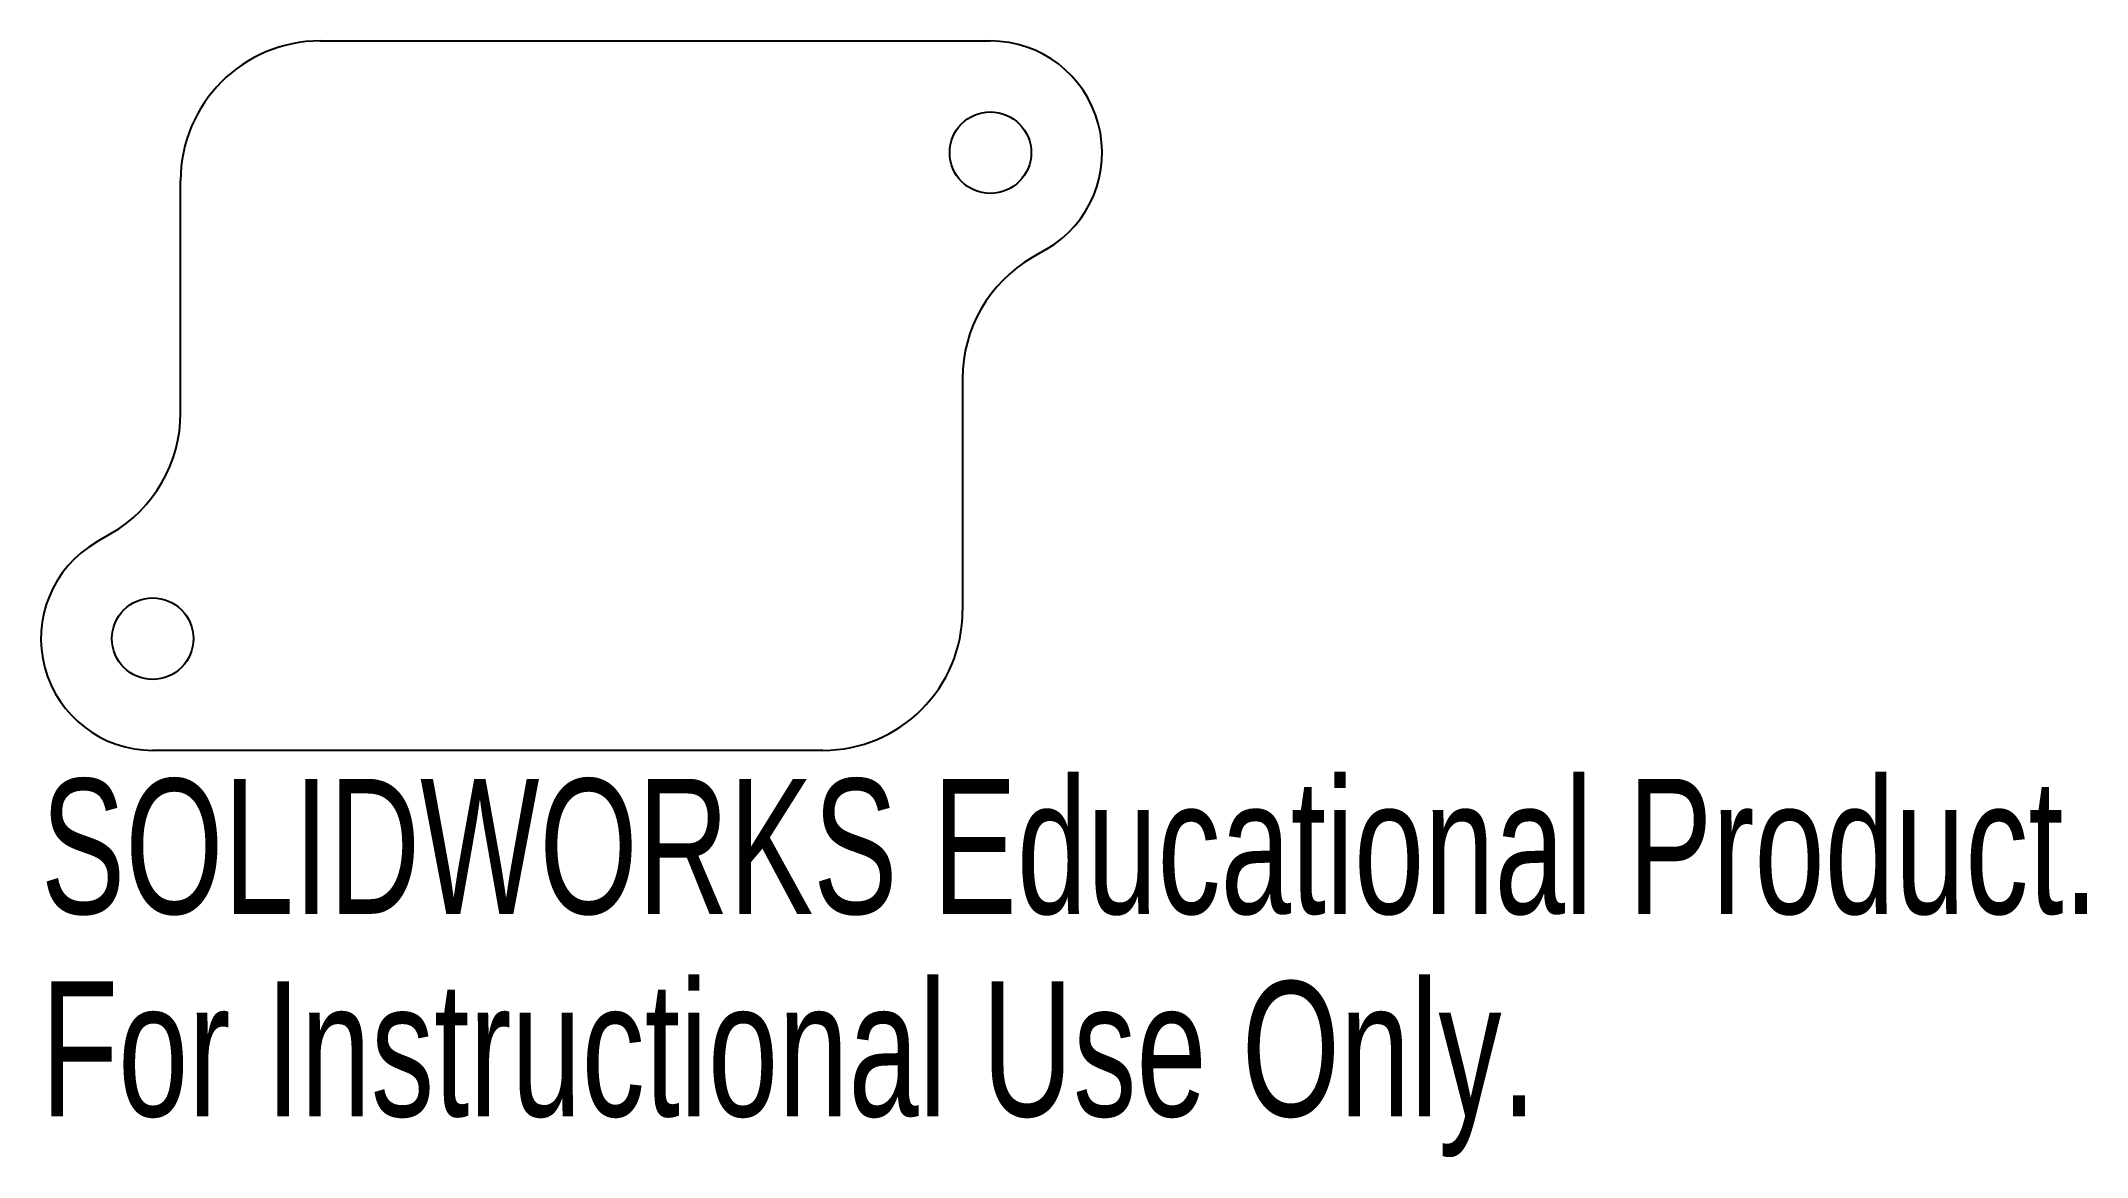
# Model space of a CAD drawing. Header units: millimetres. Extents: x -45.6 to 27.7, y 168.6 to 208.6.
import ezdxf

# ---------------------------------------------------------------- set-up
doc = ezdxf.new("R2010")
doc.units = ezdxf.units.MM
doc.styles.add('SLDTEXTSTYLE0', font='TXT', dxfattribs={"width": 0.7})

msp = doc.modelspace()

# ---------------------------------------------------------------- linework, layer by layer
at = {"color": 7, "linetype": 'Continuous', "lineweight": 25}
for p, q in [((-35.583, 208.593), (-11.583, 208.593)), ((-40.583, 195.278), (-40.583, 203.593)), ((-9.577, 201.133), (-10.092, 200.834)), ((-12.583, 196.509), (-12.583, 188.193)), ((-43.59, 190.654), (-43.075, 190.953)), ((-17.583, 183.193), (-41.583, 183.193))]:
    msp.add_line(p, q, dxfattribs=at)
for centre, radius in [((-11.583, 204.593), 1.46), ((-41.583, 187.193), 1.461)]:
    msp.add_circle(centre, radius, dxfattribs=at)
for centre, radius, start, end in [((-35.583, 203.593), 5, 90, 180), ((-11.583, 204.593), 4, 300.11373, 90), ((-7.583, 196.509), 5, 120.11373, 180), ((-45.583, 195.278), 5, 300.11373, 0), ((-41.583, 187.193), 4, 120.11373, 270), ((-17.583, 188.193), 5, 270, 0)]:
    msp.add_arc(centre, radius, start, end, dxfattribs=at)

# ---------------------------------------------------------------- texts
at = {"color": 7, "linetype": 'Continuous', "char_height": 4.83362, "attachment_point": 1, "style": 'SLDTEXTSTYLE0'}
for s, insert in [('SOLIDWORKS Educational Product.', (-45.583, 182.174)), ('For Instructional Use Only.', (-45.583, 174.923))]:
    msp.add_mtext(s, dxfattribs=dict(at, insert=insert))

doc.saveas('drawing.dxf')
